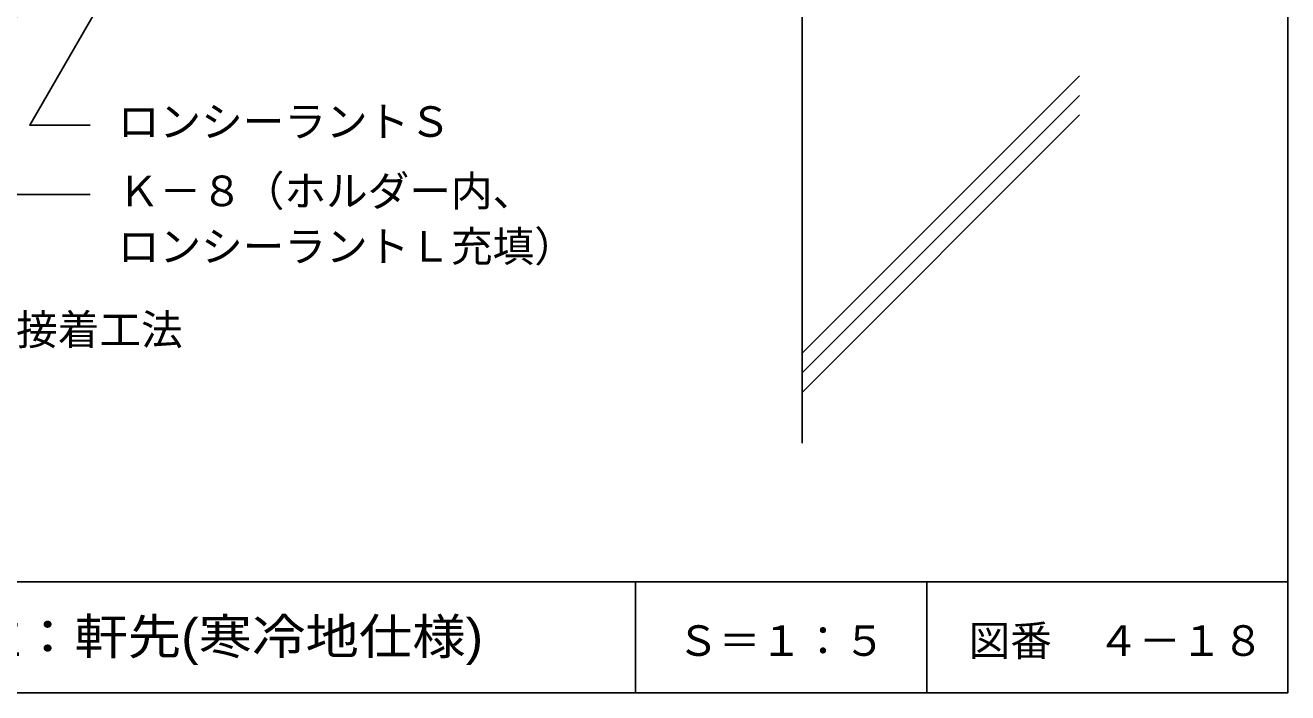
# Model space of a CAD drawing. Units: millimetres, scale not verified. Extents: x -433 to 367, y -619 to 611.
# Drawn here: x -88.1 to 366.8, y -618.5 to -378 of the extents above; entities that cross this region are included whole.
import ezdxf
from ezdxf.enums import TextEntityAlignment as Align

# ---------------------------------------------------------------- set-up
doc = ezdxf.new("R2010")
doc.units = ezdxf.units.MM
doc.header["$LTSCALE"] = 5
for name, color, linetype in [('2-4_out line', 2, 'Continuous'), ('2-A_moji', 7, 'Continuous'), ('2-E_con他', 4, 'Continuous'), ('F-2', 7, 'Continuous'), ('F-5', 6, 'Continuous'), ('F-7', 1, 'Continuous'), ('F-A', 7, 'Continuous')]:
    doc.layers.add(name, color=color, linetype=linetype)
doc.styles.add('HG丸ｺﾞｼｯｸM-PRO', font='')
doc.styles.add('ＭＳ ゴシック', font='')
doc.styles.get('HG丸ｺﾞｼｯｸM-PRO').set_extended_font_data('HG丸ｺﾞｼｯｸM-PRO')
doc.styles.get('ＭＳ ゴシック').set_extended_font_data('MS Gothic')

msp = doc.modelspace()

# ---------------------------------------------------------------- linework, layer by layer
at = {"layer": '2-4_out line'}
msp.add_line((191.803, -338.028), (191.803, -528.534), dxfattribs=at)
at = {"layer": '2-A_moji'}
for points in [[(-64.769, -438.974), (-128.292, -438.974), (-75.882, -348.197)], [(-64.769, -413.974), (-86.503, -413.974), (-48.527, -348.197)]]:
    msp.add_lwpolyline(points, dxfattribs=at)
at = {"layer": '2-E_con他'}
for p, q in [((191.803, -496.173), (291.803, -396.173)), ((191.803, -503.244), (291.803, -403.244)), ((191.803, -510.316), (291.803, -410.316))]:
    msp.add_line(p, q, dxfattribs=at)
at = {"layer": 'F-2'}
for p, q in [((131.803, -578.534), (131.803, -618.534)), ((236.803, -578.534), (236.803, -618.534))]:
    msp.add_line(p, q, dxfattribs=at)
at = {"layer": 'F-5'}
msp.add_line((-433.197, -578.534), (366.803, -578.534), dxfattribs=at)
at = {"layer": 'F-7'}
for p in [(366.803, -28.534), (-433.197, -618.534)]:
    msp.add_line(p, (366.803, -618.534), dxfattribs=at)

# ---------------------------------------------------------------- texts
at = {"layer": '2-A_moji', "style": 'ＭＳ ゴシック'}
for s, p in [('ロンシーラントＳ', (-54.769, -421.474)), ('Ｋ－８（ホルダー内、', (-54.769, -446.474)), ('ロンシーラントＬ充填）', (-54.769, -466.474)), ('塩ビシート 接着工法', (-173.916, -496.474))]:
    msp.add_text(s, height=11, dxfattribs=at).set_placement(p, align=Align.BOTTOM_LEFT)
at = {"layer": 'F-A', "style": 'HG丸ｺﾞｼｯｸM-PRO', "width": 1.1}
msp.add_text('部位：軒先(寒冷地仕様)', height=12.83, dxfattribs=at).set_placement((-128.197, -608.534), align=Align.BOTTOM_LEFT)
at = {"layer": 'F-A', "style": 'HG丸ｺﾞｼｯｸM-PRO'}
for s, p in [('Ｓ＝１：５', (146.803, -608.534)), ('図番', (251.803, -608.534)), ('４－１８', (298.221, -608.534))]:
    msp.add_text(s, height=11, dxfattribs=at).set_placement(p, align=Align.BOTTOM_LEFT)

doc.saveas('drawing.dxf')
